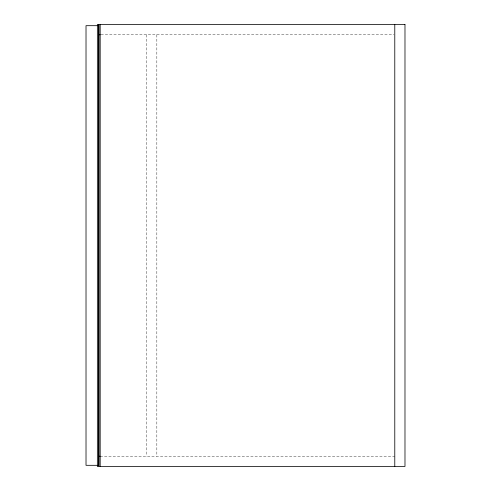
<?xml version="1.0" encoding="UTF-8"?>
<svg xmlns="http://www.w3.org/2000/svg" width="491" height="491" viewBox="0 0 491 491"><rect width="100%" height="100%" fill="white"/><g stroke="black" fill="none" stroke-linecap="round" stroke-linejoin="round"><path stroke-width="0.37" stroke-dasharray="2.46 1.84" d="M100.95 34.751L394.015 34.751M100.182 456.249L394.782 456.249M156.838 34.751L156.838 456.249M146.637 34.751L146.637 456.249"/><path stroke-width="0.74" d="M97.752 25.685L86.017 25.685L86.017 465.315L97.752 465.315M99.047 34.751L100.182 34.751M99.047 456.249L100.182 456.249M394.782 24.55L394.782 466.45M100.182 24.55L100.182 466.45M98.482 24.55L97.353 24.55L97.353 466.45L98.482 466.45L98.482 24.55M404.983 24.55L99.047 24.55L99.047 466.45L404.983 466.45L404.983 24.55"/></g></svg>
